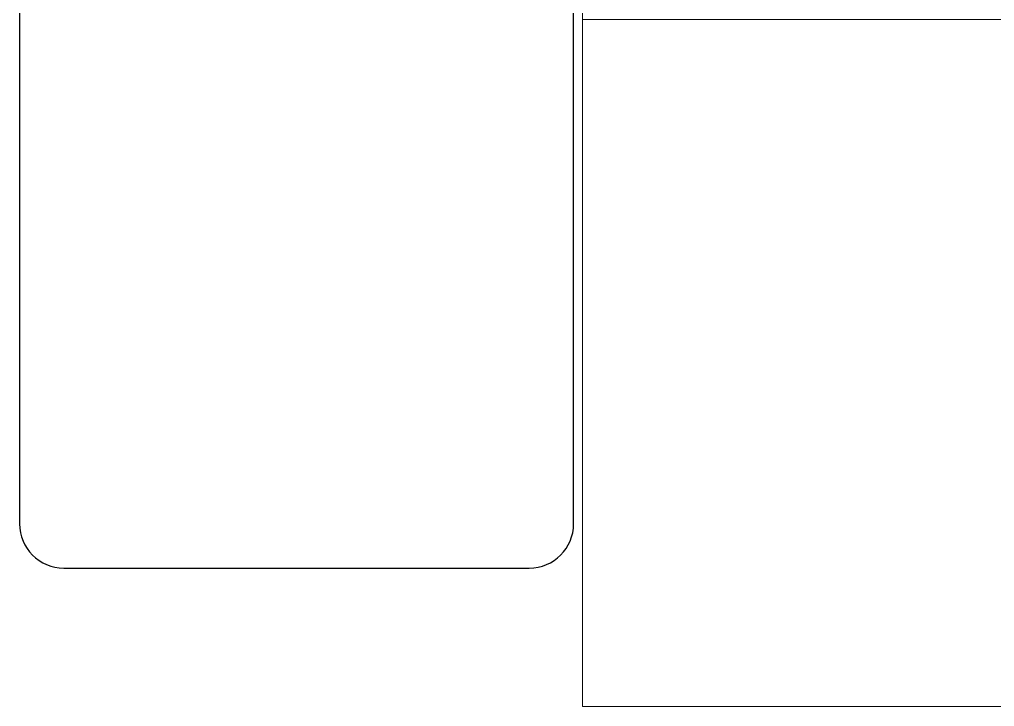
# Model space of a CAD drawing. Extents: x -82 to 113, y -82 to 93.
# Drawn here: x 6.5254 to 6.7454, y 70.3534 to 70.5084 of the extents above; entities that cross this region are included whole.
import ezdxf

# ---------------------------------------------------------------- set-up
doc = ezdxf.new("R2010")
doc.units = 0
doc.header["$MEASUREMENT"] = 0
doc.linetypes.add('HIDDEN', pattern=[0.375, 0.25, -0.125])
doc.layers.get('0').update_dxf_attribs({"linetype": 'CONTINUOUS'})
doc.layers.add('Ballons', color=7, linetype='CONTINUOUS')
doc.layers.add('VENT', color=5, linetype='CONTINUOUS')

# ---------------------------------------------------------------- blocks, each defined once
blk = doc.blocks.new('25194 x')
at = {"color": 7, "linetype": 'Continuous', "lineweight": 15}
for q in [(-0.25, 0), (0.25, -0.188)]:
    blk.add_line((-0.25, -0.188), q, dxfattribs=at)
at = {"color": 7, "linetype": 'HIDDEN', "lineweight": 0}
blk.add_line((-0.095, 0), (-0.095, -0.188), dxfattribs=at)
blk.add_line((-0.095, 0), (-0.095, -0.188), dxfattribs=at)
blk.add_line((-0.095, 0), (-0.095, -0.188), dxfattribs=at)
blk.add_line((-0.095, 0), (-0.095, -0.188), dxfattribs=at)
blk = doc.blocks.new('3203-1_Sash_Component')
for p, q in [((1.207, 2.18998), (0.72224, 2.18998)), ((1.217, 2.07498), (1.217, 2.17998)), ((0.525, 2.06498), (1.207, 2.06498))]:
    blk.add_line(p, q)
for centre, start, end in [((1.207, 2.17998), 0, 90), ((1.207, 2.07498), 270, 0)]:
    blk.add_arc(centre, 0.01, start, end)
blk = doc.blocks.new('3203_Sash_Assembly')
blk.add_blockref('3203-1_Sash_Component', (0, 0))

msp = doc.modelspace()

# ---------------------------------------------------------------- block references
at = {"layer": 'Ballons', "xscale": -1, "rotation": 270}
msp.add_blockref('25194 x', (6.84041, 70.60343), dxfattribs=at)
at = {"layer": 'VENT', "rotation": 270}
msp.add_blockref('3203_Sash_Assembly', (4.46044, 71.60166), dxfattribs=at)

doc.saveas('drawing.dxf')
